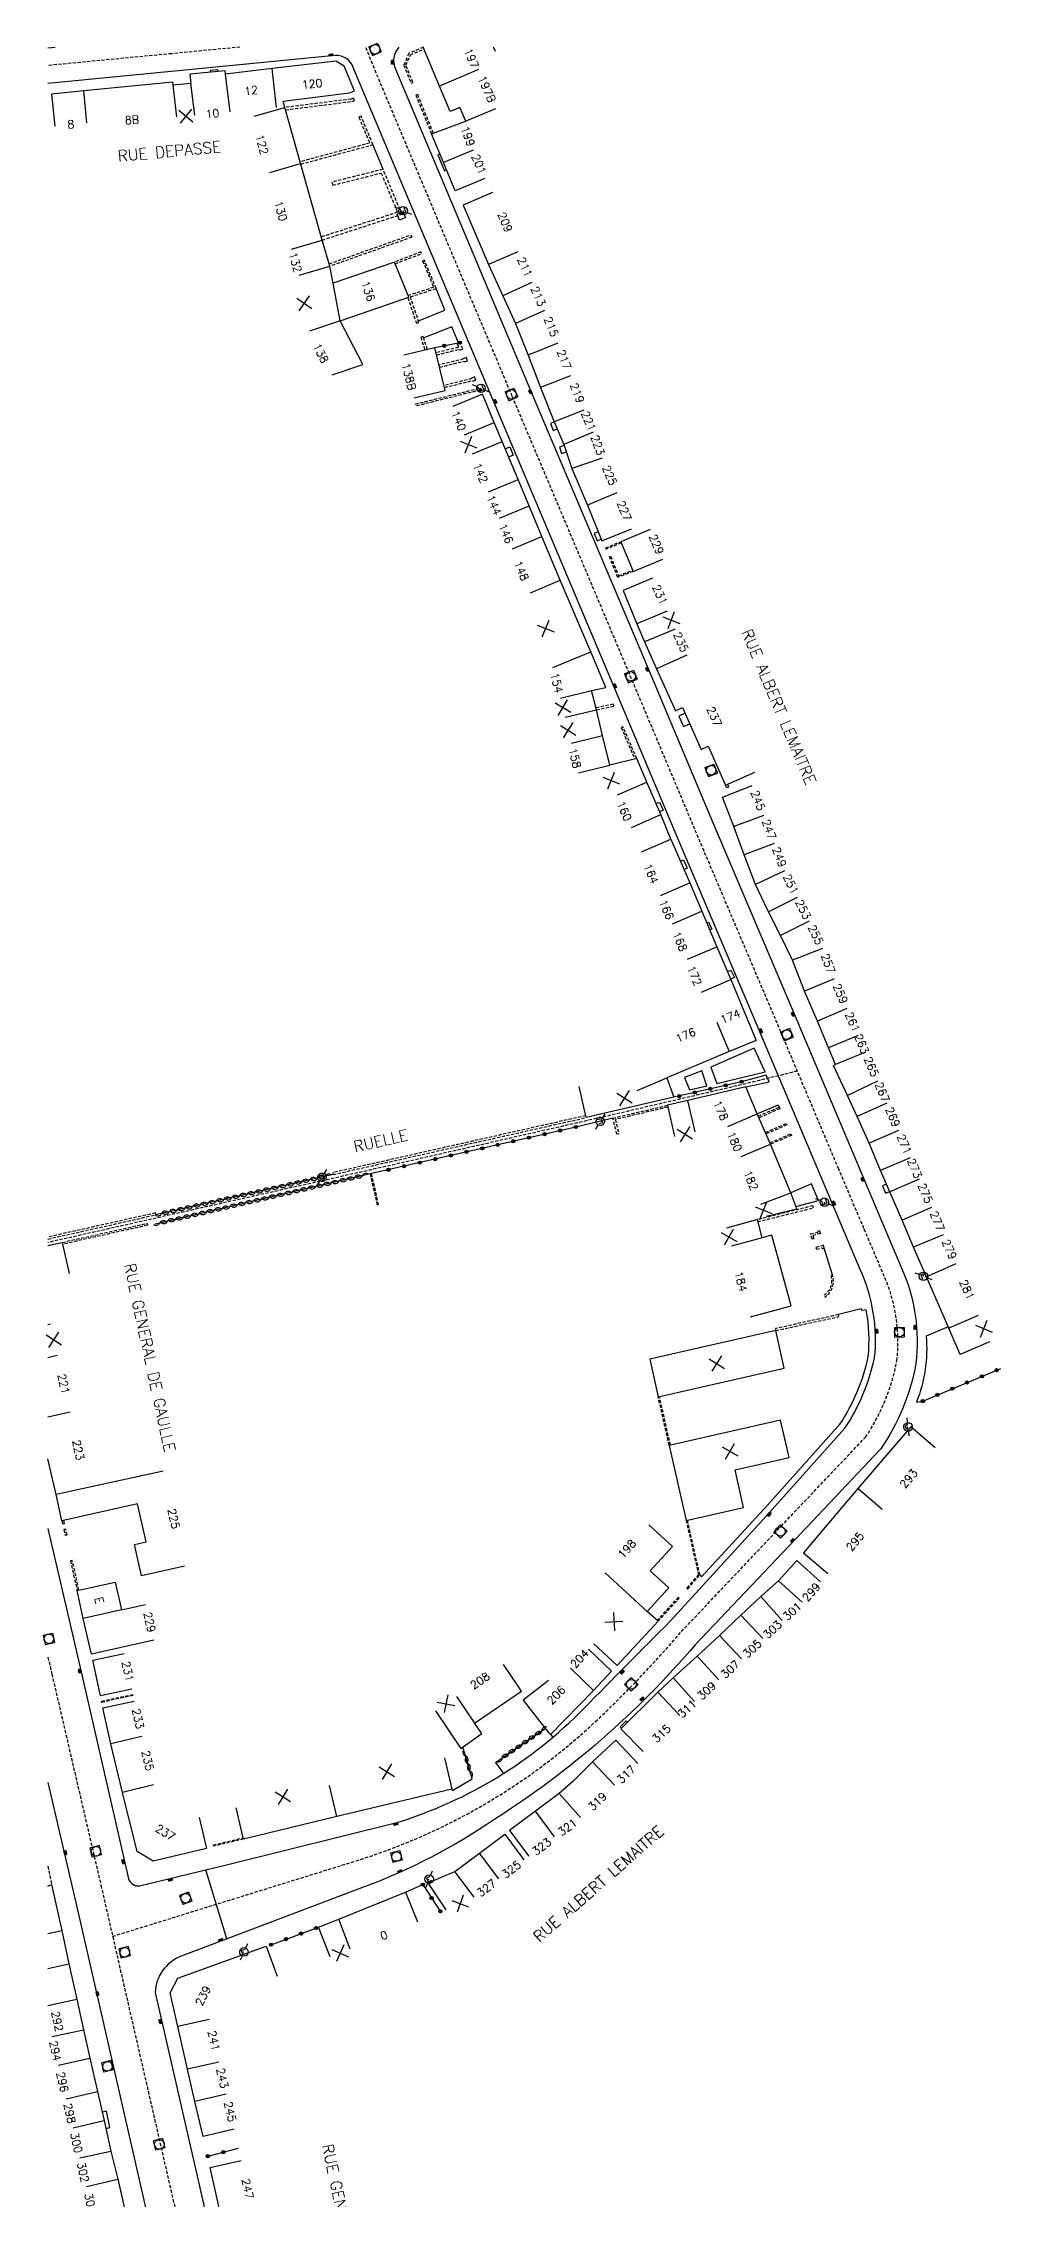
# Model space of a CAD drawing. Header units: millimetres. Extents: x 150999 to 152000, y 125999 to 127001.
# Drawn here: x 150999.3 to 151148.8, y 126663.7 to 127000.6 of the extents above; entities that cross this region are included whole.
import ezdxf
from ezdxf.enums import TextEntityAlignment as Align

# ---------------------------------------------------------------- set-up
doc = ezdxf.new("R2010")
doc.units = ezdxf.units.MM
doc.linetypes.add('DASHED', pattern=[0.75, 0.5, -0.25])
doc.layers.get('0').update_dxf_attribs({"linetype": 'CONTINUOUS'})
for name, color, linetype in [('W0001', 6, 'DASHED'), ('W0008', 7, 'CONTINUOUS'), ('W0100', 7, 'CONTINUOUS'), ('W0112', 1, 'DASHED'), ('W0310', 3, 'CONTINUOUS'), ('W0322', 7, 'CONTINUOUS'), ('W0334', 7, 'CONTINUOUS'), ('W0400', 7, 'CONTINUOUS'), ('W0420', 7, 'CONTINUOUS'), ('W0471', 7, 'CONTINUOUS'), ('W0984', 7, 'CONTINUOUS'), ('W0989', 7, 'CONTINUOUS'), ('W0991', 7, 'CONTINUOUS'), ('W1102', 7, 'CONTINUOUS')]:
    doc.layers.add(name, color=color, linetype=linetype)
doc.styles.get("Standard").update_dxf_attribs({"font": 'romans.shx', "width": 0.85})

# ---------------------------------------------------------------- blocks, each defined once
blk = doc.blocks.new('t991o')
at = {"color": 0, "linetype": 'Continuous'}
for p, q in [((-1, 1), (1, -1)), ((-1, -1), (1, 1))]:
    blk.add_line(p, q, dxfattribs=at)
blk = doc.blocks.new('T400')
for p, q in [((-0.15, 0.3), (0.15, 0.3)), ((-0.15, -0.25), (-0.15, 0.3)), ((-0.15, 0.15), (0.15, 0.15)), ((-0.15, 0), (0.15, 0)), ((0.15, 0.3), (0.15, -0.25)), ((-0.15, -0.15), (0.15, -0.15)), ((-0.15, -0.25), (-0.15, -0.3)), ((-0.15, -0.3), (0.15, -0.3)), ((0.15, -0.3), (0.15, -0.25))]:
    blk.add_line(p, q)
blk = doc.blocks.new('T420')
for p, q in [((0.75, 0.75), (-0.75, 0.75)), ((-0.75, 0.75), (-0.75, -0.75)), ((0.75, 0.75), (0.75, -0.75)), ((0.75, -0.75), (-0.75, -0.75))]:
    blk.add_line(p, q)
blk.add_ellipse((0, 0), major_axis=(-0.53, 0.53), ratio=1, start_param=3.926991, end_param=10.210176)
blk = doc.blocks.new('t112o')
at = {"color": 0, "linetype": 'Continuous'}
for p, q in [((-0.5, 0.5), (0.5, 0.5)), ((-0.5, -0.5), (-0.5, 0.5)), ((0.5, 0.5), (0.5, -0.5)), ((0.5, -0.5), (-0.5, -0.5))]:
    blk.add_line(p, q, dxfattribs=at)
blk = doc.blocks.new('T471')
for p, q in [((-0.333334, 0.333334), (-0.333334, -0.333334)), ((-0.333334, 0.333334), (0.333334, 0.333334)), ((-0.333334, 0), (0, 0)), ((0.500001, 0.500001), (1.000002, 1.000002)), ((-0.500001, -0.500001), (-1.000002, -1.000002)), ((-0.333334, -0.333334), (0.333334, -0.333334))]:
    blk.add_line(p, q)
blk.add_ellipse((0, 0), major_axis=(0.471405, 0.471405), ratio=1, start_param=5.4977871438, end_param=11.780972451)
blk = doc.blocks.new('t322o')
at = {"color": 0, "linetype": 'Continuous'}
for radius in [0.25, 0.15]:
    blk.add_circle((0, 0), radius, dxfattribs=at)
blk = doc.blocks.new('t310o')
at = {"color": 0, "linetype": 'Continuous'}
for centre, start, end in [((-0.5, 0.38), 216.8699, 323.1304), ((0.5, -0.37), 36.8699, 143.1303)]:
    blk.add_arc(centre, 0.625, start, end, dxfattribs=at)

msp = doc.modelspace()

# ---------------------------------------------------------------- linework, layer by layer
at = {"layer": 'W0001'}
for points in [[(151030, 127000), (151019.31, 126998.98), (151000, 126997.13)], [(151000, 126748.5), (151000.61, 126745.87), (151008.28, 126712.87), (151019.19, 126665.3), (151028.35, 126625.38), (151041.3, 126568.08), (151053.78, 126511.72), (151063.66, 126457.93), (151072.39, 126406.79), (151082.71, 126346.87), (151093.28, 126286.17), (151101.2, 126240.67), (151110.67, 126184.84), (151120.38, 126127.57), (151125.94, 126094.98), (151130.9, 126065.86)]]:
    msp.add_lwpolyline(points, dxfattribs=at)
msp.add_lwpolyline([(151010.11, 126704.9), (151048.13, 126716.69, 0.113592), (151085.52, 126738.45, 0.027573), (151098.94, 126752.5), (151114.52, 126768.96), (151127.71, 126782.89, 0.103182), (151132.61, 126794.81, 0.1322), (151130.64, 126807.98), (151127.46, 126815.47), (151123.52, 126824.75), (151113.62, 126848.2), (151101.04, 126877.83), (151090.82, 126902.15), (151072.53, 126945.46), (151060.87, 126973.11), (151051.28, 126995.95), (151049.65, 127000)], format="xyb", dxfattribs=at)
at = {"layer": 'W0001', "flags": 128}
msp.add_lwpolyline([(151117.07, 126840.04), (151108.68, 126838), (151097.88, 126835.48), (151088.13, 126833.21), (151050.42, 126824.62), (151016.96, 126817.11), (151000, 126813.28)], dxfattribs=at)
at = {"layer": 'W0008'}
msp.add_lwpolyline([(151000, 126999.89), (151001.15, 127000)], dxfattribs=at)
for points in [[(151054.83, 127000, 0.301887), (151054.28, 126996.56), (151063.64, 126974.28), (151075.29, 126946.62), (151093.59, 126903.31), (151103.81, 126878.99), (151116.39, 126849.37), (151126.29, 126825.92), (151130.22, 126816.64), (151133.39, 126809.17, -0.132997), (151135.58, 126794.36, -0.105776), (151130.06, 126781), (151116.7, 126766.9), (151101.09, 126750.41, -0.074402), (151069.78, 126723.18, -0.060243), (151049.16, 126712.52), (151031.27, 126705.76), (151020.79, 126701.78, 0.30056), (151016.74, 126696.14), (151027.52, 126648.99)], [(151047.68, 126996.8, 0.358948), (151044.89, 126998.67), (151022.5, 126996.52), (151000, 126994.34)], [(151000, 126768.63), (151005.01, 126746.88), (151012.59, 126713.88, 0.346636), (151014.31, 126712.77), (151028.09, 126716.14), (151054.7, 126722.74, 0.124159), (151083.71, 126740.49, -0.002884), (151097.24, 126754.16), (151112.26, 126770.61), (151124.49, 126784.28, 0.092865), (151129.11, 126795.25, 0.134186), (151126.88, 126809.08), (151124.9, 126813.76), (151110.96, 126846.79), (151098.12, 126877.03), (151088.17, 126900.64), (151069.5, 126944.94), (151057.97, 126972.31), (151047.68, 126996.8)], [(151000, 126728.92), (151004.46, 126709.72), (151007.84, 126694.92), (151019.07, 126645.69), (151023.98, 126624.37), (151028.84, 126602.75), (151033.16, 126584.04, 0.033297), (151035.08, 126576.96), (151036.68, 126572.2, -0.028644), (151038.09, 126567.36), (151041.61, 126551.63, -0.008065), (151049.7, 126515.21), (151051.76, 126504.98, -0.004565), (151055.63, 126484.23), (151060.48, 126457.09), (151069.14, 126406.23, -0.368983), (151065.13, 126401.43), (151048.13, 126398.52), (151021.12, 126393.91), (151011.14, 126392.21, 0.095081), (151000, 126387.91)]]:
    msp.add_lwpolyline(points, format="xyb", dxfattribs=at)
at = {"layer": 'W0100'}
for points in [[(151068.24, 126979.5), (151063.63, 126977.58), (151061.78, 126982), (151059.93, 126986.45), (151065.29, 126988.42), (151064.36, 126990.58), (151062.83, 126989.93), (151061.14, 126993.9), (151058.63, 126999.97), (151058.71, 127000)], [(151044.39, 126948.79), (151049.17, 126950.43), (151045.64, 126957.25), (151056.37, 126960.92), (151054.13, 126966.42), (151044.54, 126963.14), (151044.05, 126965.79), (151042.84, 126969.85), (151037.01, 126990.58), (151036.72, 126991.55), (151047.13, 126992.86), (151047.89, 126993.15), (151046.28, 126997.02), (151044.99, 126997.83), (151035, 126996.68), (151027.75, 126995.8), (151027.69, 126996.31), (151022.18, 126995.79), (151022.32, 126994.33), (151019.54, 126994.07), (151019.5, 126994.51), (151005.6, 126993.16), (151000.57, 126992.66), (151001.07, 126987.68)], [(151069.44, 126977.28), (151064.84, 126975.32), (151068.8, 126966.07), (151071.06, 126961.17), (151073.03, 126956.81), (151075.03, 126951.88), (151076.95, 126946.85), (151079.07, 126941.49), (151080.57, 126937.93), (151081.85, 126934.18), (151084.27, 126928.46), (151086.53, 126922.87), (151091.16, 126924.74)], [(151057.21, 126945.2), (151062.07, 126946.39), (151060.43, 126953.05), (151055.58, 126951.86)], [(151091.13, 126878.13), (151095.73, 126880.11), (151093.53, 126885.21), (151091.97, 126888.87), (151087.75, 126887.83), (151086.61, 126892.45), (151085.68, 126896.47), (151084.92, 126899.53), (151087.14, 126899.98), (151084.78, 126905.57), (151079.99, 126916.74), (151077.16, 126923.56), (151075.15, 126928.33), (151073.43, 126932.45), (151070.94, 126938.4), (151069.68, 126941.37), (151067.87, 126945.77), (151063.25, 126943.86)], [(151094.08, 126924.67), (151089.46, 126922.75), (151091.4, 126918.09), (151096.02, 126920.01)], [(151094.44, 126917.04), (151089.83, 126915.11), (151092, 126909.91), (151093.16, 126907.11), (151095.07, 126902.89), (151098, 126896.33), (151099.11, 126896.83), (151102.03, 126890.3), (151103.14, 126890.8), (151105.86, 126884.73), (151110.42, 126886.76)], [(151147.09, 126797.74), (151142.49, 126795.77), (151140.72, 126799.91), (151137.22, 126807.94), (151135.21, 126812.54), (151133.43, 126816.77), (151131.5, 126821.2), (151130.07, 126824.55), (151128.27, 126828.81), (151126.42, 126832.97), (151124.88, 126836.23), (151122.7, 126840.92), (151123.03, 126841.06), (151121.94, 126843.69), (151120.18, 126847.88), (151118.19, 126852.53), (151116.3, 126857.4), (151114.41, 126861.24), (151112.57, 126864.92), (151110.53, 126869.19), (151108.77, 126873.84), (151107.14, 126878.28), (151105.35, 126882.84), (151110.01, 126884.66)], [(151092.72, 126874.31), (151097.31, 126876.3), (151100.27, 126869.46), (151102.16, 126865.02), (151104.5, 126859.47), (151106.67, 126854.34), (151110.6, 126844.86), (151106.43, 126843.11), (151096.65, 126838.99), (151097.77, 126835.96), (151084.09, 126832.8), (151082.96, 126837.67)], [(151112.19, 126817.37), (151116.98, 126818.56), (151116.03, 126821.06), (151112.87, 126828.63), (151110.8, 126833.38), (151109.02, 126837.61), (151099.96, 126835.45), (151096.75, 126834.71), (151097.87, 126829.84)], [(151109.74, 126801.67), (151116.07, 126803.39), (151113.08, 126814.42), (151111.57, 126814.01), (151110.81, 126816.85), (151105.98, 126815.54)], [(151000, 126812.79), (151002.24, 126813.3), (151003.34, 126808.43)], [(151138.56, 126781.23), (151134.76, 126784.48), (151126.52, 126774.86), (151118, 126764.79), (151121.82, 126761.56)], [(151021.33, 126762.73), (151014.63, 126761.21), (151013.52, 126766.12), (151015.34, 126766.54), (151014, 126772.48), (151002.18, 126769.82), (151001.28, 126773.9), (151000, 126779.49)], [(151085.25, 126750.6), (151088.92, 126747.21), (151095.3, 126754.11), (151093.61, 126755.65), (151097, 126759.36), (151094.09, 126762.01), (151097.56, 126765.81), (151093.87, 126769.18)], [(151120.67, 126760.27), (151116.96, 126763.62), (151114.09, 126760.44), (151111.34, 126757.96), (151108.25, 126755.07), (151104.91, 126751.89), (151101.4, 126748.65), (151097.64, 126745.28), (151095.25, 126743.03), (151089.48, 126737.31), (151092.99, 126733.76)], [(151016.53, 126751.19), (151006.78, 126748.97), (151005.51, 126754.53), (151004.56, 126758.93), (151010.5, 126760.23), (151011.48, 126755.89), (151015.26, 126756.74)], [(151013.08, 126743.53), (151008.19, 126742.49), (151007, 126748.02), (151011.89, 126749.07)], [(151060.52, 126740.11), (151064.51, 126734.25), (151067.75, 126736.57), (151066.64, 126738.22), (151073.96, 126743.21), (151071.15, 126747.34)], [(151078.2, 126744.87), (151074.25, 126741.81), (151078.13, 126736.8), (151078.49, 126736.44), (151085.2, 126743.32), (151088.05, 126746.32), (151084.43, 126749.77)], [(151023.6, 126723.46), (151024.75, 126718.6), (151016.45, 126716.63), (151013.95, 126718.14), (151011.65, 126727.36), (151009.82, 126734.95), (151008.59, 126740.59), (151013.47, 126741.66)], [(151092.12, 126731.92), (151088.69, 126735.55), (151085.08, 126732.14), (151082.03, 126729.16), (151079.83, 126727.19), (151076.14, 126724.44), (151072.09, 126721.41), (151075.09, 126717.41)], [(151061.92, 126732.77), (151063.09, 126727.91), (151045.14, 126723.6), (151030.56, 126720.1), (151029.39, 126724.96)], [(151062.21, 126709.02), (151059.41, 126713.26), (151063.58, 126715.02), (151067.42, 126717.89), (151071.35, 126720.84), (151074.35, 126716.85)], [(151000, 126712.74), (151000.58, 126712.98), (151002.15, 126705.82), (151003.27, 126700.59), (151004.5, 126695.09), (151005.53, 126690.3), (151006.54, 126685.88), (151007.74, 126680.64), (151008.8, 126676.16), (151009.85, 126671.37), (151010.9, 126666.96), (151012.12, 126661.69), (151007.24, 126660.57)], [(151044.08, 126701.68), (151042.27, 126706.34), (151045.42, 126707.57), (151055.84, 126711.81), (151057.73, 126707.18)], [(151029.11, 126674.78), (151024.24, 126673.65), (151022.97, 126679.09), (151021.81, 126684.16), (151020.3, 126690.82), (151019.09, 126696.06), (151020.28, 126698.35), (151034.08, 126703.38), (151035.79, 126698.68)], [(151035.34, 126647.27), (151030.47, 126646.16), (151029.12, 126652.04), (151028.09, 126656.65), (151027.33, 126659.94), (151025.32, 126668.78), (151030.2, 126669.89)]]:
    msp.add_lwpolyline(points, dxfattribs=at)
for points in [[(151095.32, 126789.19), (151115.02, 126793.64), (151113.7, 126799.53), (151093.99, 126795.07)], [(151099.69, 126769.87), (151108.65, 126771.9), (151107.32, 126777.78), (151115.77, 126779.69), (151114.44, 126785.53), (151097.04, 126781.59)]]:
    msp.add_lwpolyline(points, close=True, dxfattribs=at)
at = {"layer": 'W0112'}
for points in [[(151058.63, 126999.97), (151056.38, 126999.03), (151055.58, 126997.18), (151056.73, 126994.37), (151057.01, 126994.49), (151055.9, 126997.18), (151056.61, 126998.8), (151058.75, 126999.69)], [(151037.11, 126990.21), (151047.46, 126991.51), (151047.88, 126991.69), (151047.72, 126992.04), (151047.36, 126991.88), (151037.01, 126990.58)], [(151060.21, 126986.56), (151057.74, 126992.61), (151057.46, 126992.5), (151059.93, 126986.45)], [(151039.5, 126981.72), (151050.77, 126984.77), (151048.91, 126989.2), (151048.56, 126989.05), (151050.25, 126985.02), (151039.4, 126982.09)], [(151042.84, 126969.87), (151055.28, 126973.9), (151052.35, 126980.93), (151044.37, 126978.92), (151044.49, 126978.43), (151052.06, 126980.34), (151054.61, 126974.2), (151042.7, 126970.35)], [(151043.94, 126966.15), (151056.67, 126970.67), (151056.83, 126970.31), (151044.05, 126965.78)], [(151054.23, 126966.16), (151058.36, 126967.75), (151058.25, 126968.01), (151054.13, 126966.42)], [(151056.23, 126960.87), (151057.56, 126956.87), (151057.94, 126956.99), (151056.61, 126961), (151060.63, 126962.31), (151058.79, 126966.72), (151058.53, 126966.61), (151060.25, 126962.49), (151056.26, 126961.19)], [(151059.27, 126952.77), (151058.62, 126954.81), (151058.24, 126954.69), (151058.88, 126952.67)], [(151060.71, 126951.94), (151064.26, 126952.81), (151064.33, 126952.66), (151064.79, 126952.85), (151064.36, 126953.83), (151063.9, 126953.63), (151064.13, 126953.12), (151060.63, 126952.26)], [(151061.18, 126950.01), (151065.05, 126950.96), (151065.09, 126950.84), (151065.56, 126951.02), (151065.37, 126951.53), (151064.9, 126951.35), (151064.92, 126951.29), (151061.1, 126950.35)], [(151057.38, 126944.25), (151067.4, 126946.73), (151067.54, 126946.43), (151057.52, 126943.95)], [(151061.96, 126946.85), (151066.34, 126947.92), (151066.39, 126947.8), (151066.85, 126948), (151066.63, 126948.5), (151066.17, 126948.31), (151066.21, 126948.22), (151061.88, 126947.16)], [(151089.54, 126922.56), (151087.38, 126921.65), (151087.39, 126921.63), (151087.2, 126921.57), (151087.13, 126921.77), (151089.46, 126922.75)], [(151091.4, 126918.09), (151089.02, 126917.18), (151087.69, 126920.39), (151087.88, 126920.47), (151089.13, 126917.44), (151091.32, 126918.28)], [(151085.68, 126896.47), (151088.45, 126897.06), (151088.3, 126897.39), (151085.6, 126896.82)], [(151091.97, 126888.87), (151089.81, 126893.85), (151089.54, 126893.73), (151091.67, 126888.8)], [(151106.13, 126884.85), (151106.31, 126884.43), (151106.03, 126884.31), (151105.86, 126884.73)], [(151084.02, 126833.09), (151044.48, 126824.19), (151044.54, 126823.9), (151084.09, 126832.8)], [(151096.81, 126834.42), (151088.61, 126832.49), (151089.17, 126830.26), (151088.88, 126830.19), (151088.24, 126832.71), (151096.75, 126834.71)], [(151110.96, 126833.03), (151114.21, 126834.44), (151114.33, 126834.18), (151111.07, 126832.76)], [(151112.07, 126830.47), (151115.3, 126831.87), (151115.42, 126831.64), (151112.17, 126830.23)], [(151112.78, 126828.84), (151116.05, 126830.27), (151116.15, 126830.02), (151112.87, 126828.63)], [(151051.65, 126819.17), (151050.55, 126824.05), (151050.33, 126824), (151051.43, 126819.12)], [(151110.89, 126816.53), (151119.57, 126818.69), (151119.49, 126819.01), (151110.81, 126816.85)], [(151000, 126813.82), (151016.85, 126817.6), (151016.78, 126817.89), (151000, 126814.13)], [(151002.24, 126813.3), (151015.48, 126816.26), (151015.54, 126815.97), (151002.3, 126813.01)], [(151002.18, 126769.82), (151002.28, 126769.32), (151002.57, 126769.38), (151002.47, 126769.88)], [(151099.69, 126769.87), (151101.61, 126761.41), (151099.78, 126759.3), (151099.93, 126759.17), (151101.83, 126761.36), (151099.88, 126769.92)], [(151004.85, 126759), (151003.8, 126763.63), (151003.51, 126763.57), (151004.56, 126758.93)], [(151095.3, 126754.11), (151098.6, 126757.72), (151098.45, 126757.85), (151095.15, 126754.25)], [(151013.3, 126742.5), (151008.4, 126741.45), (151008.37, 126741.61), (151013.26, 126742.66)], [(151030.56, 126720.1), (151025.9, 126718.98), (151025.86, 126719.17), (151030.51, 126720.29)], [(151000, 126715.85), (151000.58, 126712.98)]]:
    msp.add_lwpolyline(points, dxfattribs=at)
for points in [[(151119.36, 126813.78), (151119.12, 126814.61), (151120.29, 126814.9), (151120.25, 126815.06), (151120.54, 126815.13), (151120.65, 126814.68), (151119.49, 126814.4), (151119.64, 126813.86)], [(151121.26, 126812.39), (151121.13, 126812.84), (151119.96, 126812.51), (151120.03, 126812.23), (151120.92, 126812.47), (151120.97, 126812.31)], [(151113.7, 126799.53), (151123.52, 126801.71), (151123.48, 126802.02), (151113.66, 126799.83)], [(151002.98, 126767.61), (151002.77, 126768.5), (151002.48, 126768.43), (151002.69, 126767.54)]]:
    msp.add_lwpolyline(points, close=True, dxfattribs=at)
at = {"layer": 'W0112', "flags": 128}
msp.add_lwpolyline([(151122.26, 126808.12, -0.343943), (151121.17, 126805), (151121.34, 126804.75, 0.343943), (151122.54, 126808.21)], format="xyb", close=True, dxfattribs=at)
for points in [[(151097.04, 126781.59), (151095.32, 126789.19)], [(151097.23, 126781.64), (151095.52, 126789.23)]]:
    msp.add_lwpolyline(points, dxfattribs=at)
at = {"layer": 'W0310'}
for points in [[(151050.33, 126824), (151016.75, 126816.16)], [(151044.54, 126823.9), (151016.85, 126817.6)], [(151069.92, 126732.05), (151077.68, 126737.38)], [(151066.28, 126729.5), (151064.83, 126734.48)]]:
    msp.add_lwpolyline(points, dxfattribs=at)
at = {"layer": 'W0322'}
for points in [[(151064.36, 126953.83), (151060.43, 126953.05)], [(151108.34, 126838.4), (151097.77, 126835.96)], [(151082.44, 126831.32), (151050.55, 126824.04)], [(151136.65, 126788.51), (151148.85, 126793.62)], [(151058.55, 126712.98), (151061.39, 126708.67)], [(151034.85, 126703.6), (151042.27, 126706.34)], [(151024.98, 126670.55), (151029.76, 126671.8)]]:
    msp.add_lwpolyline(points, dxfattribs=at)
at = {"layer": 'W0334'}
for points in [[(151025.43, 126996.09), (151025.41, 126996.38), (151026.48, 126996.49), (151026.51, 126996.2)], [(151052.35, 126980.93), (151050.77, 126984.77)], [(151061.24, 126983.3), (151060.91, 126983.16), (151061.92, 126980.66), (151062.28, 126980.81)], [(151057.86, 126957.23), (151061.99, 126958.9), (151060.63, 126962.31)], [(151064.15, 126953.79), (151063.07, 126956.31), (151058.69, 126954.57)], [(151079.07, 126941.47), (151078.48, 126941.23), (151078.93, 126940.12), (151079.54, 126940.37)], [(151071.41, 126937.26), (151072.13, 126937.56), (151072.69, 126936.26), (151071.96, 126935.95)], [(151080.62, 126937.78), (151079.88, 126937.53), (151080.23, 126936.54), (151080.96, 126936.79)], [(151085.96, 126924.27), (151085.34, 126924.02), (151085.79, 126922.89), (151086.42, 126923.14)], [(151099.51, 126895.94), (151098.56, 126895.52), (151099.3, 126893.86), (151100.25, 126894.28)], [(151094.98, 126881.84), (151095.53, 126882.08), (151096.09, 126880.8), (151095.53, 126880.56)], [(151097.31, 126876.3), (151095.73, 126880.11)], [(151098.81, 126872.83), (151099.3, 126873.05), (151099.87, 126871.77), (151099.37, 126871.55)], [(151102.92, 126863.22), (151103.2, 126863.33), (151103.68, 126862.23), (151103.39, 126862.11)], [(151106.14, 126855.59), (151106.67, 126855.82), (151107.23, 126854.66), (151106.64, 126854.41)], [(151109.02, 126837.61), (151112.66, 126838.4), (151112.21, 126839.43), (151108.34, 126838.4)], [(151088.24, 126832.71), (151082.44, 126831.32)], [(151110.89, 126833.45), (151114.04, 126834.78), (151114.21, 126834.44)], [(151116.84, 126818.92), (151120.37, 126819.84), (151119.28, 126822.45), (151116.03, 126821.06)], [(151130.99, 126822.39), (151130.36, 126822.12), (151130.83, 126820.97), (151131.48, 126821.25)], [(151122.54, 126808.21), (151121.26, 126812.39)], [(151090.51, 126738.33), (151090.3, 126738.54), (151089.37, 126737.61), (151089.57, 126737.41)], [(151078.49, 126736.44), (151078.88, 126736)], [(151069.92, 126732.05), (151071.15, 126730.34)], [(151063.09, 126727.91), (151063.21, 126727.66), (151066.28, 126729.5)], [(151027.96, 126704.5), (151024.64, 126715.3)], [(151055.84, 126711.81), (151058.55, 126712.98)], [(151009.08, 126674.89), (151009.66, 126675.02), (151009.13, 126677.57), (151008.5, 126677.42)]]:
    msp.add_lwpolyline(points, dxfattribs=at)
for points in [[(151112.01, 126839.94), (151110.3, 126843.65), (151103.56, 126840.67), (151104.46, 126838.12)], [(151102.93, 126837.77), (151102.13, 126840.1), (151099.41, 126839.07), (151100.19, 126837.12)]]:
    msp.add_lwpolyline(points, close=True, dxfattribs=at)
for points in [[(151101.83, 126761.36), (151102.1, 126761.07), (151112.43, 126772.3), (151123.7, 126784.89, 0.09185), (151128.12, 126795.41, 0.072338), (151127.83, 126802.76), (151127.12, 126802.64), (151127.04, 126802.92), (151123.48, 126802.02)], [(151140.64, 126800.09), (151137.19, 126798.64, -0.112207), (151135.67, 126788.34), (151136.65, 126788.51)]]:
    msp.add_lwpolyline(points, format="xyb", dxfattribs=at)
at = {"layer": 'W1102'}
for p, q in [((151069.89, 126999.31), (151069.6, 127000)), ((151035.71, 126990.57), (151035, 126996.68)), ((151020.14, 126989.1), (151019.54, 126994.07)), ((151022.92, 126989.36), (151022.32, 126994.33)), ((151028.47, 126989.89), (151027.75, 126995.8)), ((151067.25, 126996.5), (151061.14, 126993.9)), ((151006.1, 126988.19), (151005.6, 126993.16)), ((151032.19, 126989.22), (151037.01, 126990.58)), ((151069.89, 126990.38), (151065.29, 126988.42)), ((151066.4, 126983.93), (151061.78, 126982)), ((151034.68, 126980.4), (151039.47, 126981.83)), ((151038.05, 126968.42), (151042.84, 126969.85)), ((151073.4, 126968.03), (151068.8, 126966.07)), ((151039.26, 126964.36), (151044.05, 126965.79)), ((151075.6, 126963.26), (151071.06, 126961.17)), ((151077.58, 126958.88), (151073.03, 126956.81)), ((151079.66, 126953.76), (151075.03, 126951.88)), ((151081.62, 126948.64), (151076.95, 126946.85)), ((151083.72, 126943.32), (151079.07, 126941.49)), ((151065.08, 126939.42), (151069.68, 126941.37)), ((151085.18, 126939.87), (151080.57, 126937.93)), ((151066.32, 126936.46), (151070.94, 126938.4)), ((151086.59, 126935.8), (151081.85, 126934.18)), ((151068.82, 126930.52), (151073.43, 126932.45)), ((151088.88, 126930.4), (151084.27, 126928.46)), ((151070.54, 126926.4), (151075.15, 126928.33)), ((151072.54, 126921.64), (151077.16, 126923.56)), ((151075.39, 126914.76), (151079.99, 126916.74)), ((151096.74, 126911.9), (151092, 126909.91)), ((151097.99, 126909.1), (151093.16, 126907.11)), ((151078.88, 126903.08), (151084.78, 126905.57)), ((151099.8, 126905.04), (151095.07, 126902.89)), ((151080.07, 126898.32), (151084.92, 126899.53)), ((151080.81, 126895.34), (151085.68, 126896.47)), ((151081.76, 126891.26), (151086.61, 126892.45)), ((151082.89, 126886.64), (151087.75, 126887.83)), ((151088.94, 126883.23), (151093.53, 126885.21)), ((151111.83, 126880), (151107.14, 126878.28)), ((151113.44, 126875.61), (151108.77, 126873.84)), ((151095.69, 126867.48), (151100.27, 126869.46)), ((151115.05, 126871.36), (151110.53, 126869.19)), ((151117.04, 126867.16), (151112.57, 126864.92)), ((151097.56, 126863.07), (151102.16, 126865.02)), ((151118.9, 126863.45), (151114.41, 126861.24)), ((151099.89, 126857.53), (151104.5, 126859.47)), ((151120.97, 126859.21), (151116.3, 126857.4)), ((151102.07, 126852.39), (151106.67, 126854.34)), ((151122.8, 126854.49), (151118.19, 126852.53)), ((151124.78, 126849.81), (151120.18, 126847.88)), ((151104.49, 126847.72), (151106.43, 126843.11)), ((151126.57, 126845.6), (151121.94, 126843.69)), ((151127.68, 126842.99), (151123.03, 126841.06)), ((151092.04, 126837.04), (151096.65, 126838.99)), ((151129.6, 126838.47), (151124.88, 126836.23)), ((151101.11, 126830.59), (151099.96, 126835.45)), ((151131.06, 126835.03), (151126.42, 126832.97)), ((151106.22, 126831.39), (151110.8, 126833.38)), ((151108.26, 126826.7), (151112.87, 126828.63)), ((151132.88, 126830.75), (151128.27, 126828.81)), ((151134.67, 126826.52), (151130.07, 126824.55)), ((151136.09, 126823.19), (151131.5, 126821.2)), ((151111.35, 126819.28), (151116.03, 126821.06)), ((151138.01, 126818.76), (151133.43, 126816.77)), ((151139.82, 126814.48), (151135.21, 126812.54)), ((151141.8, 126809.94), (151137.22, 126807.94)), ((151145.3, 126801.9), (151140.72, 126799.91)), ((151000.39, 126800.52), (151000, 126800.43)), ((151001.45, 126795.61), (151000, 126795.29)), ((151003.45, 126786.79), (151000, 126786)), ((151017.98, 126777.55), (151001.28, 126773.9)), ((151130.32, 126771.6), (151126.52, 126774.86)), ((151114.69, 126754.24), (151111.34, 126757.96)), ((151117.8, 126757.09), (151114.09, 126760.44)), ((151111.67, 126751.42), (151108.25, 126755.07)), ((151108.35, 126748.26), (151104.91, 126751.89)), ((151104.79, 126744.98), (151101.4, 126748.65)), ((151081.62, 126746.81), (151085.2, 126743.32)), ((151100.98, 126741.56), (151097.64, 126745.28)), ((151063.84, 126742.37), (151066.64, 126738.22)), ((151098.68, 126739.39), (151095.25, 126743.03)), ((151014.68, 126736.12), (151009.82, 126734.95)), ((151088.51, 126728.5), (151085.08, 126732.14)), ((151016.51, 126728.57), (151011.65, 126727.36)), ((151083.16, 126723.46), (151079.83, 126727.19)), ((151079.13, 126720.43), (151076.14, 126724.44)), ((151070.42, 126713.89), (151067.42, 126717.89)), ((151066.57, 126711.01), (151063.58, 126715.02)), ((151047.23, 126702.91), (151045.42, 126707.57)), ((151000, 126705.35), (151002.15, 126705.82)), ((151000, 126699.89), (151003.27, 126700.59)), ((151000, 126694.09), (151004.5, 126695.09)), ((151000.64, 126689.25), (151005.53, 126690.3)), ((151025.18, 126691.92), (151020.3, 126690.82)), ((151001.66, 126684.77), (151006.54, 126685.88)), ((151026.69, 126685.27), (151021.81, 126684.16)), ((151002.87, 126679.52), (151007.74, 126680.64)), ((151027.84, 126680.23), (151022.97, 126679.09)), ((151003.94, 126675.01), (151008.8, 126676.16)), ((151004.97, 126670.3), (151009.85, 126671.37)), ((151006.04, 126665.81), (151010.9, 126666.96))]:
    msp.add_line(p, q, dxfattribs=at)
msp.add_lwpolyline([(151045.64, 126957.25), (151044.54, 126963.14)], dxfattribs=at)
at = {"layer": 'W1102', "flags": 128}
for points in [[(151045.64, 126957.25), (151040.85, 126955.61)], [(151111.57, 126814.01), (151106.75, 126812.7)], [(151087.02, 126761.67), (151093.61, 126755.65)], [(151011.48, 126755.89), (151005.51, 126754.53)], [(151045.14, 126723.6), (151043.98, 126728.47)]]:
    msp.add_lwpolyline(points, dxfattribs=at)

# ---------------------------------------------------------------- block references
at = {"layer": 'W0112', "rotation": 112.793271005878}
msp.add_blockref('t112o', (151055.19, 126973.64), dxfattribs=at)
at = {"layer": 'W0310'}
for p, rotation in [((151032.35, 126821.13), 192.807896892085), ((151033.57, 126821.4), 192.807896892085), ((151034.79, 126821.68), 192.807896892085), ((151036.01, 126821.96), 192.807896892085), ((151037.23, 126822.23), 192.807896892085), ((151038.16, 126821.16), 193.136691943282), ((151038.45, 126822.51), 192.807896892085), ((151039.37, 126821.45), 193.136691943282), ((151039.67, 126822.79), 192.807896892085), ((151040.59, 126821.73), 193.136691943282), ((151040.88, 126823.07), 192.807896892085), ((151041.81, 126822.01), 193.136691943282), ((151042.1, 126823.34), 192.807896892085), ((151043.02, 126822.3), 193.136691943282), ((151043.32, 126823.62), 192.807896892085), ((151044.24, 126822.58), 193.136691943282), ((151045.46, 126822.87), 193.136691943282), ((151046.68, 126823.15), 193.136691943282), ((151047.89, 126823.43), 193.136691943282), ((151049.11, 126823.72), 193.136691943282), ((151017.73, 126817.8), 192.807896892085), ((151018.94, 126818.08), 192.807896892085), ((151020.16, 126818.35), 192.807896892085), ((151021.38, 126818.63), 192.807896892085), ((151022.6, 126818.91), 192.807896892085), ((151023.55, 126817.75), 193.136691943282), ((151023.82, 126819.19), 192.807896892085), ((151024.77, 126818.04), 193.136691943282), ((151025.04, 126819.46), 192.807896892085), ((151025.98, 126818.32), 193.136691943282), ((151026.26, 126819.74), 192.807896892085), ((151027.2, 126818.6), 193.136691943282), ((151027.48, 126820.02), 192.807896892085), ((151028.42, 126818.89), 193.136691943282), ((151028.7, 126820.29), 192.807896892085), ((151029.63, 126819.17), 193.136691943282), ((151029.91, 126820.57), 192.807896892085), ((151030.85, 126819.46), 193.136691943282), ((151031.13, 126820.85), 192.807896892085), ((151032.07, 126819.74), 193.136691943282), ((151033.29, 126820.02), 193.136691943282), ((151034.5, 126820.31), 193.136691943282), ((151035.72, 126820.59), 193.136691943282), ((151036.94, 126820.88), 193.136691943282), ((151017.46, 126816.33), 193.136691943282), ((151018.68, 126816.62), 193.136691943282), ((151019.9, 126816.9), 193.136691943282), ((151021.11, 126817.18), 193.136691943282), ((151022.33, 126817.47), 193.136691943282), ((151077.13, 126737.01), 34.49556058244761), ((151065.23, 126733.1), 106.214419427015), ((151071.98, 126733.47), 34.49556058244761), ((151073.01, 126734.17), 34.49556058244761), ((151074.04, 126734.88), 34.49556058244761), ((151075.07, 126735.59), 34.49556058244761), ((151076.1, 126736.3), 34.49556058244761), ((151065.58, 126731.9), 106.214419427015), ((151065.93, 126730.7), 106.214419427015), ((151070.95, 126732.76), 34.49556058244761)]:
    msp.add_blockref('t310o', p, dxfattribs=dict(at, rotation=rotation))
at = {"layer": 'W0322'}
for p, rotation in [((151061.91, 126953.35), 191.187967685776), ((151064.36, 126953.83), 191.187967685776), ((151108.34, 126838.4), 193.01792814209), ((151098.6, 126836.15), 193.01792814209), ((151101.03, 126836.71), 193.01792814209), ((151103.47, 126837.28), 193.01792814209), ((151105.9, 126837.84), 193.01792814209), ((151082.44, 126831.32), 192.862447103998), ((151067.82, 126827.98), 192.862447103998), ((151070.25, 126828.54), 192.862447103998), ((151072.69, 126829.1), 192.862447103998), ((151075.13, 126829.65), 192.862447103998), ((151077.57, 126830.21), 192.862447103998), ((151080, 126830.77), 192.862447103998), ((151053.19, 126824.64), 192.862447103998), ((151055.63, 126825.2), 192.862447103998), ((151058.07, 126825.76), 192.862447103998), ((151060.5, 126826.31), 192.862447103998), ((151062.94, 126826.87), 192.862447103998), ((151065.38, 126827.43), 192.862447103998), ((151143.56, 126791.41), 22.7191748117771), ((151145.87, 126792.37), 22.7191748117771), ((151148.18, 126793.34), 22.7191748117771), ((151136.65, 126788.51), 22.7191748117771), ((151138.95, 126789.48), 22.7191748117771), ((151141.26, 126790.44), 22.7191748117771), ((151058.55, 126712.98), 303.4134897614), ((151059.92, 126710.89), 303.4134897614), ((151061.3, 126708.8), 303.4134897614), ((151034.85, 126703.6), 20.27262443457), ((151037.19, 126704.47), 20.27262443457), ((151039.54, 126705.33), 20.27262443457), ((151041.88, 126706.2), 20.27262443457), ((151024.98, 126670.55), 14.6946943560333), ((151027.39, 126671.18), 14.6946943560333)]:
    msp.add_blockref('t322o', p, dxfattribs=dict(at, rotation=rotation))
at = {"layer": 'W0400'}
for p, rotation in [((151044.23, 126998.8), 95.40346470137703), ((151053.83, 126997.63), 180.4595040486524), ((151075.36, 126946.16), 202.853140492126), ((151069.85, 126944.64), 202.853140492126), ((151093.64, 126902.79), 202.849011757509), ((151088.54, 126900.2), 202.849011757509), ((151116.36, 126848.91), 202.89198460125), ((151111.36, 126846.33), 202.89198460125), ((151127.27, 126823.12), 202.8873859185721), ((151122.75, 126819.38), 202.8873859185721), ((151129.44, 126799.41), 182.6567786983676), ((151135.45, 126800.02), 182.6567786983676), ((151112.64, 126770.81), 137.6029750408822), ((151116.29, 126766.73), 137.6029750408822), ((151004.98, 126746.33), 192.941892677001), ((151089.72, 126746.18), 134.8026915350794), ((151092.79, 126741.98), 134.8026915350794), ((151054.36, 126722.45), 103.9257118700567), ((151002.71, 126717.96), 13.079444577508), ((151011.78, 126716.57), 13.079444577508), ((151019.12, 126713.73), 284.2612498611967), ((151054.98, 126715.07), 113.4327999721878), ((151027, 126704.33), 110.7677893846368), ((151007.73, 126695.95), 12.98182813739897), ((151017.56, 126691.62), 12.98182813739897)]:
    msp.add_blockref('T400', p, dxfattribs=dict(at, rotation=rotation))
at = {"layer": 'W0420'}
for p, rotation in [((151051.09, 126999.65), 112.407353408896), ((151072.39, 126945.75), 112.89883199772), ((151091.05, 126901.7), 112.795996171765), ((151103.59, 126887.03), 111.397572906387), ((151115.41, 126845.76), 112.859537562278), ((151133, 126799.27), 90.33531498306492), ((151114.42, 126768.14), 46.5763798627726), ((151000.15, 126751.37), 102.941892677001), ((151091.12, 126744.26), 44.786063770734), ((151007.49, 126718.18), 283.079444577508), ((151054.44, 126717.36), 13.9257118700567), ((151021.5, 126710.85), 20.76778938463681), ((151012, 126702.4), 282.981828137399), ((151009.31, 126684.6), 282.837590032208), ((151017.41, 126672.4), 283.3392235492521)]:
    msp.add_blockref('T420', p, dxfattribs=dict(at, rotation=rotation))
at = {"layer": 'W0471'}
for p, rotation in [((151055.49, 126974.45), 112.793271005878), ((151067.64, 126946.71), 112.3946090578529), ((151086.28, 126832.2), 192.99859327793), ((151042.82, 126823.47), 192.689553681981), ((151121.28, 126819.59), 112.887385918572), ((151136.76, 126808), 293.631404367823), ((151134.35, 126784.47), 50.2484167040212), ((151059.55, 126713.84), 23.43279997218781), ((151030.62, 126702.47), 20.76778938463681)]:
    msp.add_blockref('T471', p, dxfattribs=dict(at, rotation=rotation))
at = {"layer": 'W0991'}
for p, rotation in [((151021.53, 126989.23), 275.395682027651), ((151040.06, 126959.98), 10.33127378191722), ((151065.7, 126937.94), 22.86030385781565), ((151077.75, 126909.18), 22.8793047465139), ((151097.36, 126910.5), 24.06495970328685), ((151080.44, 126896.83), 13.99536626725976), ((151081.28, 126893.3), 13.05244306050765), ((151087.98, 126885.45), 23.29789314528933), ((151090.07, 126835.84), 12.99859327802405), ((151099.49, 126830.21), 282.9588211718895), ((151111.77, 126818.33), 23.51332676897044), ((151106.36, 126814.12), 15.16108644568629), ((151000.92, 126798.07), 12.14510297678561), ((151146.2, 126799.82), 23.14863136268814), ((151104.5, 126794.36), 12.73766286735908), ((151106.53, 126780.67), 15.27185896692952), ((151088.41, 126754.06), 317.6230476614074), ((151062.18, 126741.24), 304.2308027307926), ((151052.95, 126730.62), 283.4867858985129), ((151036.68, 126726.71), 283.5148044745438), ((151064.39, 126710.01), 294.6133362188468), ((151045.66, 126702.29), 291.2728999113899)]:
    msp.add_blockref('t991o', p, dxfattribs=dict(at, rotation=rotation))

# ---------------------------------------------------------------- texts
at = {"layer": 'W0984'}
msp.add_text('E', height=1.25, rotation=282.4938, dxfattribs=at).set_placement((151008.01, 126757.39), align=Align.MIDDLE)
at = {"layer": 'W0989'}
for s, rotation, p in [('RUE DEPASSE', 5.3607, (151018.98, 126983.73)), ('RUE ALBERT LEMAITRE', 292.9066, (151114.18, 126896.95)), ('RUELLE', 12.8781, (151051.98, 126829.17)), ('RUE GENERAL DE GAULLE', 282.1588, (151015.92, 126795.33)), ('RUE ALBERT LEMAITRE', 41.2062, (151085.99, 126713.11)), ('RUE GENERAL DE GAULLE', 282.1588, (151046.82, 126657.76))]:
    msp.add_text(s, height=1.75, rotation=rotation, dxfattribs=at).set_placement(p, align=Align.MIDDLE)
at = {"layer": 'W0991'}
for s, rotation, p in [('197', 292.9635, (151066.16, 126998.27)), ('12', 6.1441, (151031.73, 126993.24)), ('120', 6.1441, (151041.26, 126994.26)), ('197B', 293.3602, (151068.57, 126993.44)), ('10', 5.3957, (151025.69, 126989.62)), ('8', 5.7562, (151003.59, 126987.94)), ('8B', 3.7134, (151013.12, 126988.64)), ('199', 290.154, (151065.61, 126986.09)), ('122', 285.7214, (151033.43, 126984.81)), ('201', 292.6505, (151067.32, 126981.72)), ('130', 285.7227, (151036.36, 126974.41)), ('209', 293.1472, (151071.42, 126972.66)), ('132', 286.5948, (151038.65, 126966.39)), ('211', 294.7718, (151074.5, 126965.65)), ('136', 288.9109, (151050.04, 126961.89)), ('213', 294.3481, (151076.59, 126961.07)), ('215', 292.1497, (151078.62, 126956.32)), ('138', 297.3872, (151042.62, 126952.2)), ('138B', 283.7925, (151056.39, 126948.53)), ('217', 290.9556, (151080.64, 126951.2)), ('219', 291.5061, (151082.67, 126945.98)), ('140', 292.3966, (151064.16, 126941.64)), ('221', 292.9016, (151084.45, 126941.6)), ('223', 289.1746, (151085.89, 126937.83)), ('142', 292.742, (151067.57, 126933.49)), ('225', 292.9219, (151087.74, 126933.1)), ('144', 292.7094, (151069.68, 126928.46)), ('227', 291.9889, (151090.02, 126927.57)), ('146', 292.7637, (151071.54, 126924.02)), ('229', 292.5605, (151095.05, 126922.34)), ('148', 292.5333, (151073.96, 126918.2)), ('231', 294.065, (151095.59, 126914.47)), ('235', 294.065, (151098.89, 126907.07)), ('154', 283.9954, (151079.47, 126900.7)), ('237', 294.065, (151104.08, 126895.44)), ('158', 283.7765, (151082.32, 126888.95)), ('160', 293.2979, (151090.03, 126880.68)), ('245', 291.3838, (151110.92, 126882.33)), ('247', 290.1413, (151112.64, 126877.8)), ('164', 293.4462, (151094.2, 126870.89)), ('249', 290.757, (151114.25, 126873.48)), ('251', 295.3543, (151116.05, 126869.26)), ('166', 293.0382, (151096.62, 126865.27)), ('253', 296.5613, (151117.97, 126865.3)), ('255', 295.9862, (151119.93, 126861.33)), ('168', 292.7998, (151098.72, 126860.3)), ('172', 293.0051, (151100.98, 126854.96)), ('257', 291.2338, (151121.88, 126856.85)), ('259', 292.9813, (151123.79, 126852.15)), ('174', 22.5035, (151106.59, 126848.59)), ('261', 293.0094, (151125.68, 126847.71)), ('176', 22.8741, (151099.6, 126845.66)), ('263', 293.0094, (151127.12, 126844.3)), ('265', 293.0094, (151128.64, 126840.73)), ('178', 293.5133, (151105.12, 126833.9)), ('267', 293.0094, (151130.33, 126836.75)), ('269', 293.0094, (151131.97, 126832.89)), ('180', 293.5133, (151107.24, 126829.04)), ('271', 293.0094, (151133.78, 126828.64)), ('273', 293.0078, (151135.38, 126824.86)), ('182', 292.6572, (151109.81, 126822.99)), ('275', 293.4853, (151137.05, 126820.98)), ('277', 292.8693, (151138.92, 126816.62)), ('279', 293.6313, (151140.81, 126812.21)), ('184', 285.1611, (151108.24, 126807.19)), ('281', 293.5308, (151143.55, 126805.92)), ('221', 282.7769, (151002.45, 126791.2)), ('223', 282.3401, (151004.75, 126780.87)), ('293', 49.42, (151134.44, 126776.41)), ('225', 282.7287, (151019.65, 126770.14)), ('295', 49.7543, (151126.07, 126766.58)), ('198', 47.623, (151090.44, 126765.43)), ('299', 47.8971, (151119.24, 126758.68)), ('229', 282.8204, (151015.89, 126753.97)), ('303', 42.4234, (151113.18, 126752.83)), ('301', 42.4234, (151116.25, 126755.67)), ('305', 42.4234, (151110.01, 126749.84)), ('231', 282.8204, (151012.48, 126746.3)), ('204', 46.4307, (151083.03, 126748.29)), ('307', 42.4234, (151106.57, 126746.62)), ('208', 34.2308, (151067.49, 126744.85)), ('206', 45.7138, (151079.39, 126742.59)), ('309', 42.4234, (151102.89, 126743.27)), ('311', 42.4234, (151099.83, 126740.47)), ('233', 282.8204, (151014.08, 126738.89)), ('315', 42.4234, (151095.83, 126736.58)), ('235', 283.5997, (151015.59, 126732.35)), ('317', 43.3753, (151090.32, 126730.21)), ('319', 43.2937, (151085.83, 126725.98)), ('237', 328.8279, (151018.35, 126721.12)), ('321', 36.9523, (151081.14, 126721.94)), ('323', 36.8125, (151077.11, 126718.92)), ('327', 36.7809, (151068.49, 126712.45)), ('325', 36.9435, (151072.38, 126715.37)), ('0', 22.1722, (151052.48, 126705.05)), ('239', 62.4793, (151024.24, 126695.62)), ('292', 282.5317, (151001.46, 126691.63)), ('241', 282.797, (151025.93, 126688.6)), ('294', 282.5317, (151001.15, 126687.01)), ('296', 282.5317, (151002.27, 126682.15)), ('243', 282.8489, (151027.26, 126682.75)), ('298', 282.5317, (151003.4, 126677.26)), ('245', 282.8489, (151028.47, 126677.51)), ('300', 282.5317, (151004.45, 126672.65)), ('302', 282.5317, (151005.5, 126668.05)), ('247', 282.8489, (151031.2, 126665.47)), ('304', 282.5317, (151006.64, 126663.19))]:
    msp.add_text(s, height=1.25, rotation=rotation, dxfattribs=at).set_placement(p, align=Align.MIDDLE)

doc.saveas('drawing.dxf')
